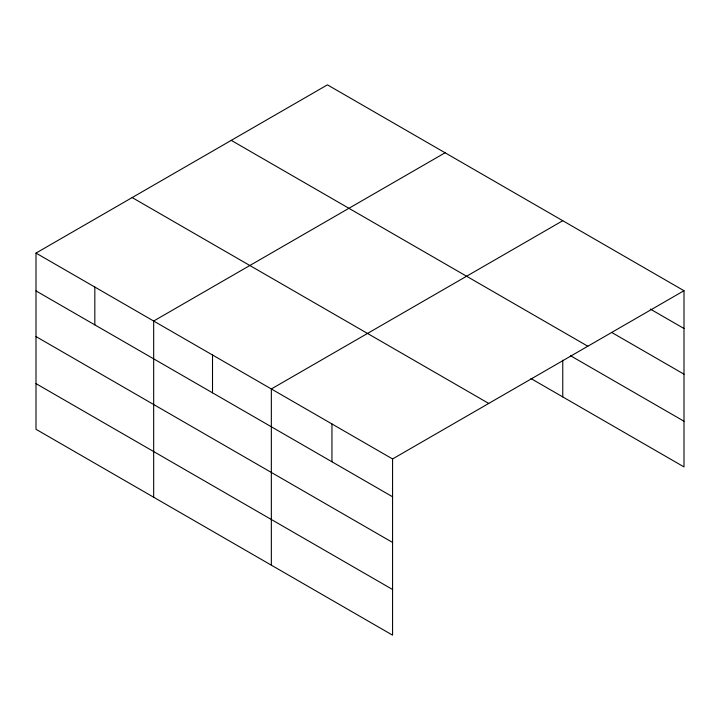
<?xml version="1.0" encoding="UTF-8"?>
<svg xmlns="http://www.w3.org/2000/svg" width="720" height="720" viewBox="0 0 720 720"><rect width="100%" height="100%" fill="white"/><g stroke="black" fill="none" stroke-linecap="round" stroke-linejoin="round"><path stroke-width="1.08" d="M36 253.089L392.571 458.955L392.571 635.157L36 429.291L36 253.089L327.429 84.843L684 290.709L684 466.911L530.937 378.54M445.095 152.775L153.666 321.03L153.666 497.232M562.761 220.716L271.341 388.962L271.341 565.164M392.571 458.955L684 290.709M650.322 309.078L684 328.518M611.838 332.523L684 374.184M231.255 140.364L587.826 346.23M570.465 355.689L684 421.236M132.174 197.568L488.745 403.434M36 290.907L392.571 496.773M36 336.573L392.571 542.439M36 383.625L392.571 589.491M562.761 360.153L562.761 396.909M331.956 423.963L331.956 461.772M212.508 354.996L212.508 392.814M94.833 287.064L94.833 324.873"/></g></svg>
